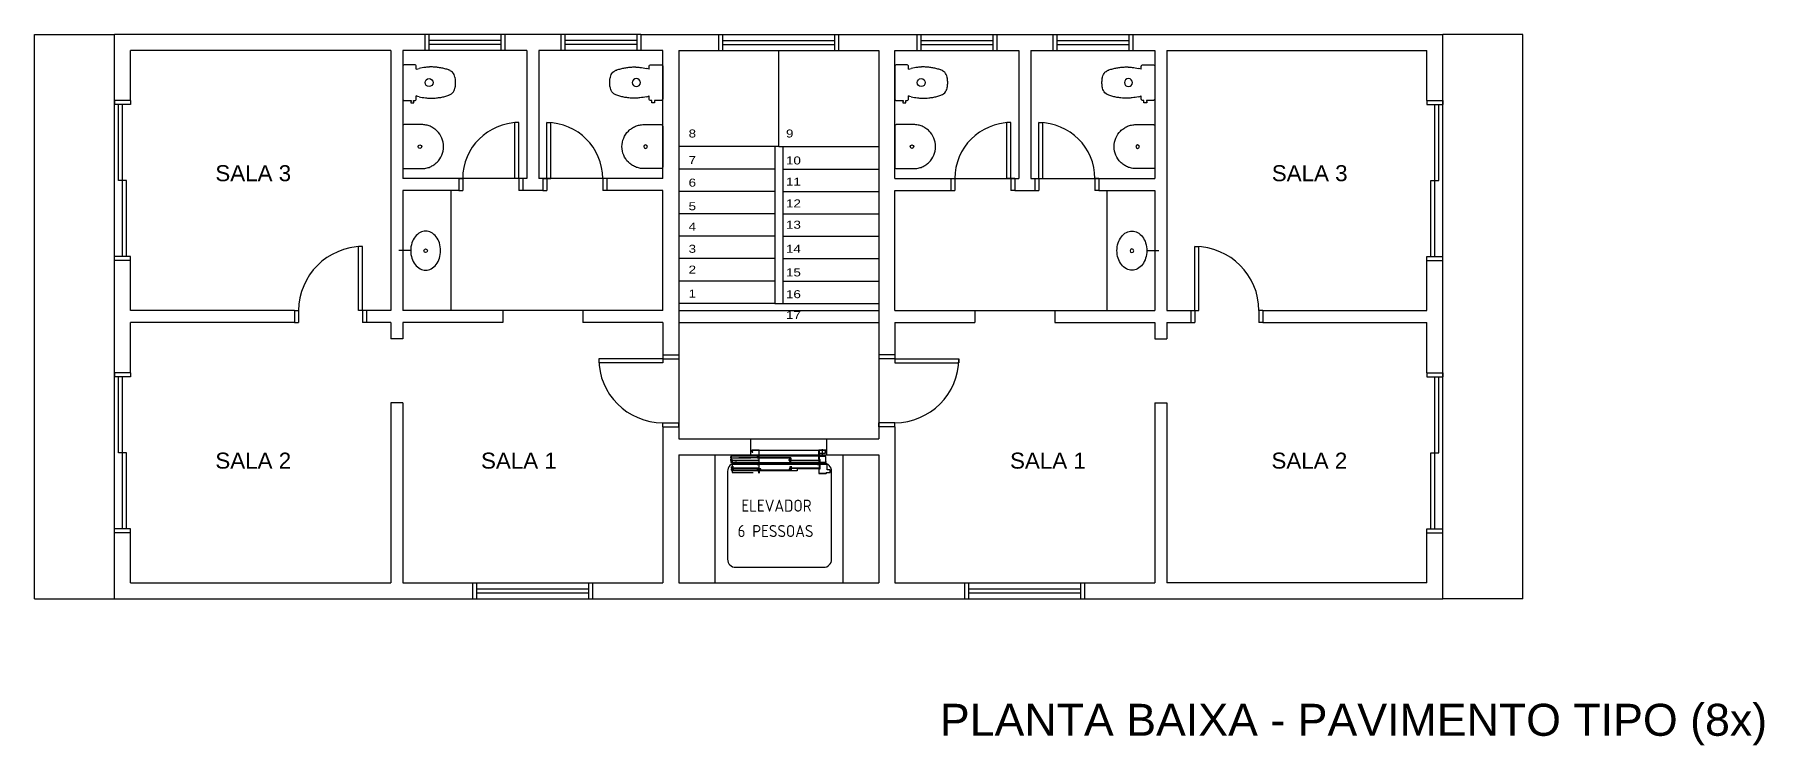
# Model space of a CAD drawing. Header units: millimetres. Extents: x 3225.9 to 3247.5, y 1466.4 to 1475.2.
import ezdxf

# ---------------------------------------------------------------- set-up
doc = ezdxf.new("R2010")
doc.units = ezdxf.units.MM
doc.linetypes.add('CENTER', pattern=[2, 1.25, -0.25, 0.25, -0.25])
doc.linetypes.add('HIDDEN', pattern=[0.375, 0.25, -0.125])
doc.styles.get("Standard").update_dxf_attribs({"font": 'arial.ttf'})
doc.styles.add('TCTABELA-TXT', font='isocp.shx')

# ---------------------------------------------------------------- blocks, each defined once
blk = doc.blocks.new('EP11')
for p, q in [((0, 0), (-0.204, 0)), ((0.204, 0), (0, 0)), ((-0.236, -0.102), (-0.252, -0.102)), ((-0.252, -0.102), (-0.252, -0.12)), ((-0.252, -0.12), (-0.252, -0.138)), ((-0.252, -0.138), (-0.236, -0.138)), ((-0.236, -0.105), (-0.236, -0.102)), ((-0.222, -0.105), (-0.236, -0.105)), ((-0.236, -0.138), (-0.236, -0.136)), ((-0.236, -0.136), (-0.222, -0.136)), ((-0.222, -0.017), (-0.222, -0.094)), ((-0.222, -0.094), (-0.222, -0.105)), ((-0.222, -0.136), (-0.222, -0.154)), ((-0.205, -0.17), (-0.167, -0.17)), ((0.167, -0.17), (0.205, -0.17)), ((0.222, -0.094), (0.222, -0.017)), ((0.222, -0.105), (0.222, -0.094)), ((0.222, -0.136), (0.222, -0.105)), ((0.222, -0.154), (0.222, -0.136))]:
    blk.add_line(p, q)
blk.add_circle((0, -0.33), 0.05)
for centre, radius, start, end in [((-0.205, -0.009), 0.00897, 85.423, 105.4568), ((0.205, -0.009), 0.00897, 74.5432, 94.577), ((-0.203, -0.019), 0.019, 101.6475, 174.2551), ((-0.206, -0.154), 0.0164, 181.2974, 255.0735), ((-0.205, -0.149), 0.0206, 256.828, 270.4193), ((0.64, -0.389), 0.837, 167.2945, 172.853), ((-2.426, 0.424), 2.336, 344.3693, 345.259), ((2.426, 0.424), 2.336, 194.741, 195.6307), ((-0.64, -0.389), 0.837, 7.147, 12.7055), ((0.205, -0.149), 0.0206, 269.5807, 283.172), ((0.203, -0.019), 0.019, 5.745, 78.3525), ((0.206, -0.154), 0.0164, 284.9265, 358.7026), ((0.18, -0.356), 0.376, 176.7557, 184.3902), ((0.31, -0.35), 0.505, 172.5779, 178.2742), ((0.21, -0.375), 0.404, 181.441, 187.1373), ((0.831, -0.307), 1.029, 186.5639, 189.3754), ((-0.831, -0.307), 1.029, 350.6246, 353.4361), ((-0.31, -0.35), 0.505, 1.7258, 7.4221), ((-0.21, -0.375), 0.404, 352.8627, 358.559), ((-0.18, -0.356), 0.376, 355.6098, 3.2443), ((0.612, -0.318), 0.812, 191.1417, 194.7638), ((0.303, -0.405), 0.491, 194.1647, 200.2822), ((0.075, -0.499), 0.244, 198.0447, 203.0674), ((-0.057, -0.551), 0.102, 205.7683, 245.401), ((-0.033, -0.484), 0.173, 247.2238, 257.6335), ((0.033, -0.484), 0.173, 282.3665, 292.7762), ((0.057, -0.551), 0.102, 294.599, 334.2317), ((-0.075, -0.499), 0.244, 336.9326, 341.9553), ((-0.303, -0.405), 0.491, 339.7178, 345.8353), ((-0.612, -0.318), 0.812, 345.2361, 348.8583), ((-0.029, -0.514), 0.145, 253.5808, 258.8181), ((-0.02, -0.497), 0.164, 256.744, 266.2014), ((-0.025, -0.624), 0.0366, 261.028, 272.9556), ((-0.009, -0.529), 0.132, 263.9528, 273.8771), ((0.009, -0.529), 0.132, 266.1229, 276.0472), ((0.025, -0.624), 0.0366, 267.0444, 278.972), ((0.02, -0.497), 0.164, 273.7986, 283.256), ((0.029, -0.514), 0.145, 281.1819, 286.4192)]:
    blk.add_arc(centre, radius, start, end)
blk = doc.blocks.new('EP09')
blk.add_lwpolyline([(-0.257, 0, 0.414214), (-0.275, -0.018), (-0.275, -0.25), (-0.274, -0.264), (-0.272, -0.277), (-0.269, -0.291), (-0.267, -0.304), (-0.263, -0.317), (-0.259, -0.33), (-0.254, -0.342), (-0.248, -0.354), (-0.242, -0.366), (-0.236, -0.377), (-0.228, -0.389), (-0.22, -0.4), (-0.212, -0.41), (-0.204, -0.42), (-0.195, -0.429), (-0.195, -0.429), (-0.176, -0.447), (-0.154, -0.463), (-0.131, -0.477), (-0.107, -0.488), (-0.082, -0.498), (-0.055, -0.504), (-0.028, -0.509), (0, -0.51), (0.028, -0.509), (0.055, -0.504), (0.082, -0.498), (0.107, -0.488), (0.131, -0.477), (0.154, -0.463), (0.176, -0.447), (0.195, -0.429), (0.195, -0.429), (0.204, -0.42), (0.212, -0.41), (0.22, -0.4), (0.228, -0.389), (0.236, -0.377), (0.242, -0.366), (0.248, -0.354), (0.254, -0.342), (0.259, -0.33), (0.263, -0.317), (0.267, -0.304), (0.269, -0.291), (0.272, -0.277), (0.274, -0.264), (0.275, -0.25), (0.275, -0.018, 0.414214), (0.257, 0)], format="xyb", close=True)
blk.add_circle((0, -0.215), 0.0225)
blk = doc.blocks.new('EP14')
blk.add_line((0, 0.1), (0, -0.05))
blk.add_lwpolyline([(-0.245, 0.287, 0.124977), (-0.228, 0.218, 0.105809), (-0.173, 0.155, 0.086634), (-0.096, 0.115, 0.076682), (0, 0.1, 0.076682), (0.096, 0.115, 0.086634), (0.173, 0.155, 0.105809), (0.228, 0.218, 0.124977), (0.245, 0.287, 0.124977), (0.228, 0.356, 0.105809), (0.173, 0.419, 0.086634), (0.096, 0.459, 0.076682), (0, 0.474, 0.076682), (-0.096, 0.459, 0.086634), (-0.173, 0.419, 0.105809), (-0.228, 0.356, 0.124977)], format="xyb", close=True)
blk.add_circle((0.001, 0.287), 0.0225)

msp = doc.modelspace()

# ---------------------------------------------------------------- hatches: boundary and pattern name
h = msp.add_hatch(color=256)
edge = h.paths.add_edge_path()
edge.add_line((3234.928, 1469.963), (3234.943, 1469.963))
edge.add_arc((3234.943, 1469.965), 0.00184, -90, 0)
edge.add_line((3234.944, 1469.965), (3234.944, 1470.049))
edge.add_arc((3234.943, 1470.049), 0.00184, 0, 90)
edge.add_line((3234.943, 1470.051), (3234.858, 1470.051))
edge.add_arc((3234.858, 1470.049), 0.00184, -270, -180)
edge.add_line((3234.857, 1470.049), (3234.857, 1470.029))
edge.add_arc((3234.858, 1470.029), 0.00184, -180, -90)
edge.add_line((3234.858, 1470.027), (3234.866, 1470.027))
edge.add_line((3234.866, 1470.027), (3234.866, 1470.029))
edge.add_line((3234.866, 1470.029), (3234.858, 1470.029))
edge.add_arc((3234.858, 1470.029), 0.000639, -180, -90, ccw=False)
edge.add_line((3234.858, 1470.029), (3234.858, 1470.049))
edge.add_arc((3234.858, 1470.049), 0.000639, -270, -180, ccw=False)
edge.add_line((3234.858, 1470.05), (3234.943, 1470.05))
edge.add_arc((3234.943, 1470.049), 0.000639, -360, -270, ccw=False)
edge.add_line((3234.943, 1470.049), (3234.943, 1469.965))
edge.add_arc((3234.943, 1469.965), 0.000639, -450, -360, ccw=False)
edge.add_line((3234.943, 1469.965), (3234.928, 1469.965))
edge.add_line((3234.928, 1469.965), (3234.928, 1469.963))
at = {"linetype": 'Continuous'}
h = msp.add_hatch(color=256, dxfattribs=at)
edge = h.paths.add_edge_path()
edge.add_arc((3234.955, 1469.967), 0.00239, -270, -180)
edge.add_line((3234.953, 1469.967), (3234.953, 1469.956))
edge.add_arc((3234.955, 1469.956), 0.00239, -180, -90)
edge.add_line((3234.955, 1469.954), (3235.339, 1469.954))
edge.add_arc((3235.339, 1469.953), 0.0012, -360, -270, ccw=False)
edge.add_line((3235.34, 1469.953), (3235.34, 1469.928))
edge.add_arc((3235.339, 1469.928), 0.0012, -90, 0, ccw=False)
edge.add_line((3235.339, 1469.927), (3235.325, 1469.927))
edge.add_line((3235.325, 1469.927), (3235.325, 1469.926))
edge.add_line((3235.325, 1469.926), (3235.339, 1469.926))
edge.add_arc((3235.339, 1469.928), 0.00239, -90, 0.0009)
edge.add_line((3235.341, 1469.928), (3235.341, 1469.953))
edge.add_arc((3235.339, 1469.953), 0.00239, -360, -270)
edge.add_line((3235.339, 1469.955), (3234.955, 1469.955))
edge.add_arc((3234.955, 1469.956), 0.0012, -180, -90, ccw=False)
edge.add_line((3234.954, 1469.956), (3234.954, 1469.967))
edge.add_arc((3234.955, 1469.967), 0.00116, -271.9125, -178.0875, ccw=False)
edge.add_line((3234.955, 1469.968), (3234.967, 1469.968))
edge.add_line((3234.967, 1469.968), (3234.967, 1469.969))
edge.add_line((3234.967, 1469.969), (3234.955, 1469.969))
h = msp.add_hatch(color=256)
edge = h.paths.add_edge_path()
edge.add_line((3235.771, 1470.029), (3235.779, 1470.029))
edge.add_arc((3235.779, 1470.029), 0.000639, -90, 0)
edge.add_line((3235.78, 1470.029), (3235.78, 1470.049))
edge.add_arc((3235.779, 1470.049), 0.000639, -360, -270)
edge.add_line((3235.779, 1470.05), (3235.695, 1470.05))
edge.add_arc((3235.695, 1470.049), 0.000639, -270, -180)
edge.add_line((3235.694, 1470.049), (3235.694, 1469.94))
edge.add_arc((3235.695, 1469.94), 0.000639, -180, -90)
edge.add_line((3235.695, 1469.939), (3235.703, 1469.939))
edge.add_arc((3235.703, 1469.936), 0.00303, -360, -270, ccw=False)
edge.add_line((3235.706, 1469.936), (3235.706, 1469.898))
edge.add_arc((3235.706, 1469.898), 0.000639, -180, -90)
edge.add_line((3235.706, 1469.898), (3235.779, 1469.898))
edge.add_arc((3235.779, 1469.898), 0.000639, -90, 0)
edge.add_line((3235.78, 1469.898), (3235.78, 1469.911))
edge.add_line((3235.78, 1469.911), (3235.781, 1469.911))
edge.add_line((3235.781, 1469.911), (3235.781, 1469.898))
edge.add_arc((3235.779, 1469.898), 0.00184, -90, 0, ccw=False)
edge.add_line((3235.779, 1469.896), (3235.706, 1469.896))
edge.add_arc((3235.706, 1469.898), 0.00184, -180, -90, ccw=False)
edge.add_line((3235.704, 1469.898), (3235.704, 1469.936))
edge.add_arc((3235.703, 1469.936), 0.00184, -360, -270)
edge.add_line((3235.703, 1469.938), (3235.695, 1469.938))
edge.add_arc((3235.695, 1469.94), 0.00184, -180, -90, ccw=False)
edge.add_line((3235.693, 1469.94), (3235.693, 1470.049))
edge.add_arc((3235.695, 1470.049), 0.00184, -270, -180, ccw=False)
edge.add_line((3235.695, 1470.051), (3235.779, 1470.051))
edge.add_arc((3235.779, 1470.049), 0.00184, -360, -270, ccw=False)
edge.add_line((3235.781, 1470.049), (3235.781, 1470.029))
edge.add_arc((3235.779, 1470.029), 0.00184, -90, 0, ccw=False)
edge.add_line((3235.779, 1470.027), (3235.771, 1470.027))
edge.add_line((3235.771, 1470.027), (3235.771, 1470.029))
h = msp.add_hatch(color=256)
edge = h.paths.add_edge_path()
edge.add_line((3234.942, 1469.76), (3234.854, 1469.76))
edge.add_arc((3234.854, 1469.762), 0.00239, -180.0023, -90.0023, ccw=False)
edge.add_line((3234.852, 1469.762), (3234.852, 1469.768))
edge.add_line((3234.852, 1469.768), (3234.853, 1469.768))
edge.add_line((3234.853, 1469.768), (3234.853, 1469.762))
edge.add_arc((3234.854, 1469.762), 0.0012, -180.0044, -91.5618)
edge.add_line((3234.854, 1469.761), (3234.942, 1469.761))
edge.add_arc((3234.942, 1469.762), 0.0012, -89.9939, -0.0012)
edge.add_line((3234.943, 1469.762), (3234.943, 1469.789))
edge.add_arc((3234.942, 1469.789), 0.0012, -359.9988, -270.0109)
edge.add_line((3234.942, 1469.79), (3234.928, 1469.79))
edge.add_line((3234.928, 1469.79), (3234.928, 1469.792))
edge.add_line((3234.928, 1469.792), (3234.942, 1469.792))
edge.add_arc((3234.942, 1469.789), 0.00231, -362.1651, -267.8349, ccw=False)
edge.add_line((3234.944, 1469.789), (3234.944, 1469.762))
edge.add_arc((3234.942, 1469.762), 0.0024, -449.8635, -359.9955, ccw=False)
h = msp.add_hatch(color=256)
edge = h.paths.add_edge_path()
edge.add_arc((3235.343, 1469.8), 0.00287, -89.9944, -0.0056)
edge.add_line((3235.346, 1469.8), (3235.346, 1469.814))
edge.add_arc((3235.343, 1469.814), 0.00287, -359.9978, -270.0022)
edge.add_line((3235.343, 1469.817), (3235.322, 1469.817))
edge.add_line((3235.322, 1469.817), (3235.322, 1469.815))
edge.add_line((3235.322, 1469.815), (3235.343, 1469.815))
edge.add_arc((3235.343, 1469.814), 0.000958, -359.988, -270.012, ccw=False)
edge.add_line((3235.344, 1469.814), (3235.344, 1469.8))
edge.add_arc((3235.343, 1469.8), 0.000958, -89.9777, -0.0223, ccw=False)
edge.add_line((3235.343, 1469.799), (3234.974, 1469.799))
edge.add_arc((3234.974, 1469.8), 0.000958, -179.9777, -90.0223, ccw=False)
edge.add_line((3234.973, 1469.8), (3234.973, 1469.814))
edge.add_arc((3234.974, 1469.814), 0.000958, -269.988, -180.012, ccw=False)
edge.add_line((3234.974, 1469.815), (3234.995, 1469.815))
edge.add_line((3234.995, 1469.815), (3234.995, 1469.817))
edge.add_line((3234.995, 1469.817), (3234.974, 1469.817))
edge.add_arc((3234.974, 1469.814), 0.00287, -269.9978, -180.0022)
edge.add_line((3234.971, 1469.814), (3234.971, 1469.8))
edge.add_arc((3234.974, 1469.8), 0.00287, -179.9944, -90.0056)
edge.add_line((3234.974, 1469.797), (3235.343, 1469.797))
h = msp.add_hatch(color=256, dxfattribs=at)
edge = h.paths.add_edge_path()
edge.add_line((3235.334, 1469.937), (3235.334, 1469.936))
edge.add_line((3235.334, 1469.936), (3235.321, 1469.936))
edge.add_arc((3235.321, 1469.935), 0.000639, -270, -180)
edge.add_line((3235.32, 1469.935), (3235.32, 1469.921))
edge.add_arc((3235.321, 1469.921), 0.000639, -180, -90)
edge.add_line((3235.321, 1469.92), (3235.329, 1469.92))
edge.add_arc((3235.329, 1469.919), 0.00176, -360, -270, ccw=False)
edge.add_line((3235.331, 1469.919), (3235.331, 1469.907))
edge.add_arc((3235.331, 1469.907), 0.000639, -180, -90)
edge.add_line((3235.331, 1469.906), (3235.346, 1469.906))
edge.add_line((3235.346, 1469.906), (3235.346, 1469.905))
edge.add_line((3235.346, 1469.905), (3235.331, 1469.905))
edge.add_arc((3235.331, 1469.907), 0.0016, -180, -90, ccw=False)
edge.add_line((3235.33, 1469.907), (3235.33, 1469.919))
edge.add_arc((3235.329, 1469.919), 0.000798, 0, 90)
edge.add_line((3235.329, 1469.919), (3235.321, 1469.919))
edge.add_arc((3235.321, 1469.921), 0.0016, -180, -90, ccw=False)
edge.add_line((3235.319, 1469.921), (3235.319, 1469.935))
edge.add_arc((3235.321, 1469.935), 0.0016, -270, -180, ccw=False)
edge.add_line((3235.321, 1469.937), (3235.334, 1469.937))
h = msp.add_hatch(color=256, dxfattribs=at)
edge = h.paths.add_edge_path()
edge.add_arc((3235.323, 1469.933), 0.00239, -270, -180)
edge.add_line((3235.32, 1469.933), (3235.32, 1469.923))
edge.add_arc((3235.323, 1469.923), 0.00239, -180, -90)
edge.add_line((3235.323, 1469.921), (3235.699, 1469.921))
edge.add_arc((3235.699, 1469.919), 0.0012, -360, -270, ccw=False)
edge.add_line((3235.701, 1469.919), (3235.701, 1469.895))
edge.add_arc((3235.699, 1469.895), 0.0012, -450, -360, ccw=False)
edge.add_line((3235.699, 1469.893), (3235.686, 1469.893))
edge.add_line((3235.686, 1469.893), (3235.686, 1469.892))
edge.add_line((3235.686, 1469.892), (3235.699, 1469.892))
edge.add_arc((3235.699, 1469.895), 0.00239, -90, 0.0009)
edge.add_line((3235.702, 1469.895), (3235.702, 1469.919))
edge.add_arc((3235.699, 1469.919), 0.00239, 0, 90)
edge.add_line((3235.699, 1469.922), (3235.323, 1469.922))
edge.add_arc((3235.323, 1469.923), 0.0012, -180, -90, ccw=False)
edge.add_line((3235.321, 1469.923), (3235.321, 1469.933))
edge.add_arc((3235.323, 1469.933), 0.00116, -271.9125, -178.0875, ccw=False)
edge.add_line((3235.323, 1469.934), (3235.334, 1469.934))
edge.add_line((3235.334, 1469.934), (3235.334, 1469.936))
edge.add_line((3235.334, 1469.936), (3235.323, 1469.936))
h = msp.add_hatch(color=256)
edge = h.paths.add_edge_path()
edge.add_arc((3235.698, 1469.869), 0.000958, -359.9923, -270.0016, ccw=False)
edge.add_line((3235.699, 1469.869), (3235.699, 1469.826))
edge.add_arc((3235.698, 1469.826), 0.000958, -89.988, -0.012, ccw=False)
edge.add_line((3235.698, 1469.825), (3235.333, 1469.825))
edge.add_arc((3235.333, 1469.826), 0.000958, -179.9984, -90.0077, ccw=False)
edge.add_line((3235.332, 1469.826), (3235.332, 1469.841))
edge.add_arc((3235.333, 1469.841), 0.000958, -269.9923, -180.0016, ccw=False)
edge.add_line((3235.333, 1469.842), (3235.354, 1469.842))
edge.add_line((3235.354, 1469.842), (3235.354, 1469.843))
edge.add_line((3235.354, 1469.843), (3235.333, 1469.843))
edge.add_arc((3235.333, 1469.841), 0.00287, -269.9958, -180.0002)
edge.add_line((3235.33, 1469.841), (3235.33, 1469.826))
edge.add_arc((3235.333, 1469.826), 0.00287, -180.0027, -89.9973)
edge.add_line((3235.333, 1469.824), (3235.699, 1469.824))
edge.add_arc((3235.699, 1469.825), 0.00192, -89.4879, 0.0032)
edge.add_line((3235.701, 1469.825), (3235.701, 1469.869))
edge.add_arc((3235.698, 1469.869), 0.00287, -359.9978, -270.0022)
edge.add_line((3235.698, 1469.871), (3235.677, 1469.871))
edge.add_line((3235.677, 1469.871), (3235.677, 1469.87))
edge.add_line((3235.677, 1469.87), (3235.698, 1469.87))
h = msp.add_hatch(color=256)
edge = h.paths.add_edge_path()
edge.add_arc((3235.707, 1469.869), 0.00255, -269.9981, -180.0046)
edge.add_line((3235.705, 1469.869), (3235.705, 1469.818))
edge.add_arc((3235.704, 1469.818), 0.00128, -88.348, -1.652, ccw=False)
edge.add_line((3235.704, 1469.817), (3235.695, 1469.817))
edge.add_arc((3235.695, 1469.815), 0.00256, -269.9935, -180.0065)
edge.add_line((3235.693, 1469.815), (3235.693, 1469.762))
edge.add_arc((3235.695, 1469.762), 0.00239, -180, -90)
edge.add_line((3235.695, 1469.76), (3235.783, 1469.76))
edge.add_arc((3235.783, 1469.762), 0.00239, -88.899, 0.0051)
edge.add_line((3235.786, 1469.762), (3235.786, 1469.768))
edge.add_line((3235.786, 1469.768), (3235.784, 1469.768))
edge.add_line((3235.784, 1469.768), (3235.784, 1469.762))
edge.add_arc((3235.783, 1469.762), 0.0012, -87.7204, -0.0264, ccw=False)
edge.add_line((3235.783, 1469.761), (3235.695, 1469.761))
edge.add_arc((3235.695, 1469.762), 0.0012, -180, -90.5171, ccw=False)
edge.add_line((3235.694, 1469.762), (3235.694, 1469.815))
edge.add_arc((3235.695, 1469.815), 0.00128, -269.9958, -180.0087, ccw=False)
edge.add_line((3235.695, 1469.816), (3235.704, 1469.816))
edge.add_arc((3235.704, 1469.818), 0.00255, -89.8291, -1.1685)
edge.add_line((3235.706, 1469.818), (3235.706, 1469.869))
edge.add_arc((3235.707, 1469.869), 0.00128, -269.9926, -180.0165, ccw=False)
edge.add_line((3235.707, 1469.87), (3235.711, 1469.87))
edge.add_line((3235.711, 1469.87), (3235.711, 1469.871))
edge.add_line((3235.711, 1469.871), (3235.707, 1469.871))

# ---------------------------------------------------------------- linework, layer by layer
for p, q in [((3225.891, 1468.254), (3225.891, 1475.184)), ((3233.466, 1475.244), (3234.441, 1475.244)), ((3234.441, 1475.044), (3234.441, 1475.244)), ((3234.441, 1475.244), (3235.941, 1475.244)), ((3234.491, 1475.044), (3234.491, 1475.244)), ((3234.491, 1475.169), (3235.891, 1475.169)), ((3235.891, 1475.044), (3235.891, 1475.244)), ((3235.941, 1475.244), (3236.916, 1475.244)), ((3235.941, 1475.044), (3235.941, 1475.244)), ((3244.491, 1468.254), (3244.491, 1475.184)), ((3230.341, 1475.044), (3227.091, 1475.044)), ((3230.341, 1475.044), (3230.341, 1471.794)), ((3230.491, 1475.044), (3230.491, 1473.444)), ((3232.041, 1475.044), (3232.041, 1473.444)), ((3232.191, 1475.044), (3232.191, 1473.444)), ((3233.741, 1473.444), (3233.741, 1475.044)), ((3233.941, 1475.044), (3234.441, 1475.044)), ((3234.441, 1475.044), (3235.941, 1475.044)), ((3234.491, 1475.119), (3235.891, 1475.119)), ((3235.941, 1475.044), (3236.441, 1475.044)), ((3236.641, 1473.444), (3236.641, 1475.044)), ((3238.191, 1475.044), (3238.191, 1473.444)), ((3238.341, 1475.044), (3238.341, 1473.444)), ((3239.891, 1475.044), (3239.891, 1473.444)), ((3240.041, 1475.044), (3243.291, 1475.044)), ((3240.041, 1475.044), (3240.041, 1471.794)), ((3235.191, 1473.844), (3233.941, 1473.844)), ((3235.141, 1473.844), (3235.141, 1471.884)), ((3235.191, 1473.844), (3236.441, 1473.844)), ((3235.241, 1473.844), (3235.241, 1471.884)), ((3235.141, 1473.564), (3233.941, 1473.564)), ((3235.241, 1473.564), (3236.441, 1473.564)), ((3230.491, 1473.294), (3230.491, 1471.794)), ((3231.091, 1473.294), (3231.091, 1471.794)), ((3233.741, 1471.794), (3233.741, 1473.294)), ((3235.141, 1473.284), (3233.941, 1473.284)), ((3235.241, 1473.284), (3236.441, 1473.284)), ((3236.641, 1471.794), (3236.641, 1473.294)), ((3239.291, 1473.294), (3239.291, 1471.794)), ((3239.891, 1473.294), (3239.891, 1471.794)), ((3235.141, 1473.004), (3233.941, 1473.004)), ((3235.241, 1473.004), (3236.441, 1473.004)), ((3235.141, 1472.724), (3233.941, 1472.724)), ((3235.241, 1472.724), (3236.441, 1472.724)), ((3235.141, 1472.444), (3233.941, 1472.444)), ((3235.241, 1472.444), (3236.441, 1472.444)), ((3235.141, 1472.164), (3233.941, 1472.164)), ((3235.241, 1472.164), (3236.441, 1472.164)), ((3235.141, 1471.884), (3233.941, 1471.884)), ((3233.941, 1471.794), (3236.441, 1471.794)), ((3235.141, 1471.884), (3236.441, 1471.884)), ((3230.341, 1471.644), (3230.341, 1471.444)), ((3230.491, 1471.644), (3230.491, 1471.444)), ((3233.941, 1471.644), (3236.441, 1471.644)), ((3239.891, 1471.644), (3239.891, 1471.444)), ((3240.041, 1471.644), (3240.041, 1471.444)), ((3230.491, 1471.444), (3230.341, 1471.444)), ((3239.891, 1471.444), (3240.041, 1471.444)), ((3230.341, 1470.644), (3230.341, 1468.394)), ((3230.491, 1470.644), (3230.341, 1470.644)), ((3230.491, 1470.644), (3230.491, 1468.394)), ((3239.891, 1470.644), (3239.891, 1468.394)), ((3239.891, 1470.644), (3240.041, 1470.644)), ((3240.041, 1470.644), (3240.041, 1468.394)), ((3233.941, 1470.194), (3234.841, 1470.194)), ((3234.841, 1469.994), (3234.841, 1470.194)), ((3234.841, 1470.194), (3235.791, 1470.194)), ((3235.791, 1470.194), (3236.441, 1470.194)), ((3235.791, 1469.994), (3235.791, 1470.194)), ((3233.941, 1469.994), (3234.841, 1469.994)), ((3234.391, 1469.994), (3234.391, 1468.394)), ((3234.943, 1469.976), (3234.591, 1469.976)), ((3234.591, 1469.976), (3234.591, 1469.896)), ((3234.841, 1469.994), (3235.791, 1469.994)), ((3234.857, 1470.049), (3234.857, 1470.029)), ((3234.857, 1469.979), (3235.781, 1469.979)), ((3234.943, 1470.051), (3234.858, 1470.051)), ((3234.858, 1470.05), (3234.943, 1470.05)), ((3234.858, 1470.029), (3234.858, 1470.049)), ((3234.866, 1470.029), (3234.858, 1470.029)), ((3234.858, 1470.027), (3234.866, 1470.027)), ((3234.866, 1470.027), (3234.866, 1470.029)), ((3234.923, 1469.967), (3234.923, 1469.956)), ((3234.924, 1469.956), (3234.924, 1469.967)), ((3234.937, 1469.969), (3234.925, 1469.969)), ((3234.925, 1469.968), (3234.937, 1469.968)), ((3234.943, 1469.965), (3234.928, 1469.965)), ((3234.928, 1469.965), (3234.928, 1469.963)), ((3234.928, 1469.963), (3234.943, 1469.963)), ((3234.937, 1469.968), (3234.937, 1469.969)), ((3234.943, 1470.049), (3234.943, 1469.965)), ((3234.944, 1469.965), (3234.944, 1470.049)), ((3234.944, 1469.958), (3234.944, 1470.049)), ((3234.944, 1470.049), (3235.693, 1470.049)), ((3234.944, 1469.893), (3234.944, 1469.979)), ((3235.693, 1469.94), (3235.693, 1470.049)), ((3235.693, 1470.049), (3235.693, 1469.922)), ((3235.694, 1470.049), (3235.694, 1469.94)), ((3235.781, 1469.971), (3235.694, 1469.971)), ((3235.695, 1470.051), (3235.779, 1470.051)), ((3235.779, 1470.05), (3235.695, 1470.05)), ((3235.771, 1470.029), (3235.779, 1470.029)), ((3235.771, 1470.027), (3235.771, 1470.029)), ((3235.779, 1470.027), (3235.771, 1470.027)), ((3235.78, 1470.029), (3235.78, 1470.049)), ((3235.781, 1470.049), (3235.781, 1470.029)), ((3235.781, 1469.892), (3235.781, 1469.971)), ((3235.791, 1469.994), (3236.441, 1469.994)), ((3235.991, 1469.994), (3235.991, 1468.394)), ((3234.591, 1469.92), (3234.599, 1469.92)), ((3234.599, 1469.919), (3234.591, 1469.919)), ((3234.591, 1469.896), (3234.669, 1469.896)), ((3234.942, 1469.922), (3234.592, 1469.922)), ((3234.592, 1469.921), (3234.942, 1469.921)), ((3234.6, 1469.907), (3234.6, 1469.919)), ((3234.6, 1469.841), (3234.6, 1469.826)), ((3234.6, 1469.814), (3234.6, 1469.8)), ((3234.601, 1469.919), (3234.601, 1469.907)), ((3234.602, 1469.906), (3234.616, 1469.906)), ((3234.616, 1469.905), (3234.602, 1469.905)), ((3234.602, 1469.826), (3234.602, 1469.841)), ((3234.602, 1469.8), (3234.602, 1469.814)), ((3234.624, 1469.843), (3234.603, 1469.843)), ((3234.603, 1469.842), (3234.624, 1469.842)), ((3234.942, 1469.825), (3234.603, 1469.825)), ((3234.603, 1469.824), (3234.943, 1469.824)), ((3234.624, 1469.817), (3234.603, 1469.817)), ((3234.603, 1469.815), (3234.624, 1469.815)), ((3234.942, 1469.799), (3234.603, 1469.799)), ((3234.603, 1469.797), (3234.942, 1469.797)), ((3235.797, 1469.871), (3234.607, 1469.871)), ((3234.607, 1469.871), (3234.607, 1469.772)), ((3234.607, 1469.772), (3234.87, 1469.772)), ((3234.616, 1469.906), (3234.616, 1469.905)), ((3234.624, 1469.842), (3234.624, 1469.843)), ((3234.624, 1469.815), (3234.624, 1469.817)), ((3234.669, 1469.896), (3234.641, 1469.898)), ((3234.642, 1469.898), (3234.643, 1469.896)), ((3234.643, 1469.896), (3234.943, 1469.896)), ((3234.942, 1469.871), (3234.92, 1469.871)), ((3234.92, 1469.871), (3234.92, 1469.87)), ((3234.92, 1469.87), (3234.942, 1469.87)), ((3234.942, 1469.817), (3234.92, 1469.817)), ((3234.92, 1469.817), (3234.92, 1469.815)), ((3234.92, 1469.815), (3234.942, 1469.815)), ((3235.339, 1469.955), (3234.925, 1469.955)), ((3234.925, 1469.954), (3235.339, 1469.954)), ((3234.928, 1469.79), (3234.928, 1469.792)), ((3234.928, 1469.792), (3234.942, 1469.792)), ((3235.421, 1469.792), (3234.928, 1469.792)), ((3234.942, 1469.79), (3234.928, 1469.79)), ((3234.942, 1469.927), (3234.929, 1469.927)), ((3234.929, 1469.927), (3234.929, 1469.926)), ((3234.929, 1469.926), (3234.942, 1469.926)), ((3234.942, 1469.893), (3234.929, 1469.893)), ((3234.929, 1469.893), (3234.929, 1469.892)), ((3234.929, 1469.892), (3234.942, 1469.892)), ((3234.941, 1469.814), (3234.941, 1469.8)), ((3234.942, 1469.869), (3234.942, 1469.826)), ((3234.942, 1469.814), (3234.942, 1469.8)), ((3234.943, 1469.919), (3234.943, 1469.895)), ((3234.943, 1469.8), (3234.943, 1469.814)), ((3234.943, 1469.762), (3234.943, 1469.789)), ((3234.943, 1469.762), (3234.943, 1469.789)), ((3234.944, 1469.895), (3234.944, 1469.919)), ((3234.944, 1469.892), (3234.944, 1469.893)), ((3234.944, 1469.893), (3235.693, 1469.893)), ((3235.686, 1469.893), (3234.944, 1469.893)), ((3235.693, 1469.892), (3234.944, 1469.892)), ((3234.944, 1469.825), (3234.944, 1469.869)), ((3234.965, 1469.817), (3234.944, 1469.817)), ((3234.944, 1469.815), (3234.965, 1469.815)), ((3234.944, 1469.8), (3234.944, 1469.814)), ((3235.343, 1469.799), (3234.944, 1469.799)), ((3234.944, 1469.797), (3235.343, 1469.797)), ((3234.944, 1469.789), (3234.944, 1469.762)), ((3234.965, 1469.815), (3234.965, 1469.817)), ((3235.319, 1469.921), (3235.319, 1469.935)), ((3235.32, 1469.935), (3235.32, 1469.921)), ((3235.32, 1469.933), (3235.32, 1469.923)), ((3235.321, 1469.937), (3235.334, 1469.937)), ((3235.334, 1469.936), (3235.321, 1469.936)), ((3235.321, 1469.923), (3235.321, 1469.933)), ((3235.321, 1469.92), (3235.329, 1469.92)), ((3235.329, 1469.919), (3235.321, 1469.919)), ((3235.343, 1469.817), (3235.322, 1469.817)), ((3235.322, 1469.817), (3235.322, 1469.815)), ((3235.322, 1469.815), (3235.343, 1469.815)), ((3235.334, 1469.936), (3235.323, 1469.936)), ((3235.323, 1469.934), (3235.334, 1469.934)), ((3235.699, 1469.922), (3235.323, 1469.922)), ((3235.323, 1469.921), (3235.699, 1469.921)), ((3235.339, 1469.927), (3235.325, 1469.927)), ((3235.325, 1469.927), (3235.325, 1469.926)), ((3235.325, 1469.926), (3235.339, 1469.926)), ((3235.33, 1469.907), (3235.33, 1469.919)), ((3235.33, 1469.841), (3235.33, 1469.826)), ((3235.331, 1469.919), (3235.331, 1469.907)), ((3235.331, 1469.906), (3235.346, 1469.906)), ((3235.346, 1469.905), (3235.331, 1469.905)), ((3235.332, 1469.826), (3235.332, 1469.841)), ((3235.354, 1469.843), (3235.333, 1469.843)), ((3235.333, 1469.842), (3235.354, 1469.842)), ((3235.698, 1469.825), (3235.333, 1469.825)), ((3235.333, 1469.824), (3235.699, 1469.824)), ((3235.334, 1469.937), (3235.334, 1469.936)), ((3235.334, 1469.934), (3235.334, 1469.936)), ((3235.34, 1469.953), (3235.34, 1469.928)), ((3235.341, 1469.928), (3235.341, 1469.953)), ((3235.344, 1469.814), (3235.344, 1469.8)), ((3235.346, 1469.906), (3235.346, 1469.905)), ((3235.346, 1469.8), (3235.346, 1469.814)), ((3235.346, 1469.807), (3235.346, 1469.814)), ((3235.354, 1469.842), (3235.354, 1469.843)), ((3235.695, 1469.817), (3235.421, 1469.817)), ((3235.421, 1469.817), (3235.421, 1469.792)), ((3235.698, 1469.871), (3235.677, 1469.871)), ((3235.677, 1469.871), (3235.677, 1469.87)), ((3235.677, 1469.87), (3235.698, 1469.87)), ((3235.699, 1469.893), (3235.686, 1469.893)), ((3235.686, 1469.893), (3235.686, 1469.892)), ((3235.686, 1469.892), (3235.699, 1469.892)), ((3235.693, 1469.921), (3235.693, 1469.893)), ((3235.693, 1469.893), (3235.693, 1469.892)), ((3235.693, 1469.892), (3235.781, 1469.892)), ((3235.693, 1469.815), (3235.693, 1469.762)), ((3235.694, 1469.762), (3235.694, 1469.815)), ((3235.695, 1469.939), (3235.703, 1469.939)), ((3235.703, 1469.938), (3235.695, 1469.938)), ((3235.704, 1469.817), (3235.695, 1469.817)), ((3235.695, 1469.816), (3235.704, 1469.816)), ((3235.783, 1469.761), (3235.695, 1469.761)), ((3235.695, 1469.76), (3235.783, 1469.76)), ((3235.699, 1469.869), (3235.699, 1469.826)), ((3235.701, 1469.919), (3235.701, 1469.895)), ((3235.701, 1469.825), (3235.701, 1469.869)), ((3235.702, 1469.895), (3235.702, 1469.919)), ((3235.704, 1469.898), (3235.704, 1469.936)), ((3235.705, 1469.869), (3235.705, 1469.818)), ((3235.706, 1469.936), (3235.706, 1469.898)), ((3235.706, 1469.898), (3235.779, 1469.898)), ((3235.779, 1469.896), (3235.706, 1469.896)), ((3235.706, 1469.818), (3235.706, 1469.869)), ((3235.711, 1469.871), (3235.707, 1469.871)), ((3235.707, 1469.87), (3235.711, 1469.87)), ((3235.711, 1469.87), (3235.711, 1469.871)), ((3235.78, 1469.898), (3235.78, 1469.911)), ((3235.78, 1469.911), (3235.781, 1469.911)), ((3235.781, 1469.911), (3235.781, 1469.898)), ((3235.786, 1469.768), (3235.784, 1469.768)), ((3235.784, 1469.768), (3235.784, 1469.762)), ((3235.786, 1469.762), (3235.786, 1469.768)), ((3235.787, 1469.76), (3235.787, 1469.772)), ((3235.787, 1469.772), (3235.833, 1469.772)), ((3235.797, 1469.805), (3235.797, 1469.871)), ((3235.833, 1469.805), (3235.797, 1469.805)), ((3235.833, 1469.772), (3235.833, 1469.805)), ((3227.091, 1468.394), (3230.341, 1468.394)), ((3230.491, 1468.394), (3231.366, 1468.394)), ((3231.366, 1468.194), (3231.366, 1468.394)), ((3231.366, 1468.394), (3232.866, 1468.394)), ((3231.416, 1468.194), (3231.416, 1468.394)), ((3231.416, 1468.319), (3232.816, 1468.319)), ((3231.416, 1468.269), (3232.816, 1468.269)), ((3232.816, 1468.194), (3232.816, 1468.394)), ((3232.866, 1468.394), (3233.741, 1468.394)), ((3232.866, 1468.194), (3232.866, 1468.394)), ((3233.941, 1468.394), (3236.441, 1468.394)), ((3236.641, 1468.394), (3237.516, 1468.394)), ((3237.516, 1468.194), (3237.516, 1468.394)), ((3237.516, 1468.394), (3239.016, 1468.394)), ((3237.566, 1468.194), (3237.566, 1468.394)), ((3237.566, 1468.319), (3238.966, 1468.319)), ((3237.566, 1468.269), (3238.966, 1468.269)), ((3238.966, 1468.194), (3238.966, 1468.394)), ((3239.016, 1468.394), (3239.891, 1468.394)), ((3239.016, 1468.194), (3239.016, 1468.394)), ((3243.291, 1468.394), (3240.041, 1468.394)), ((3226.891, 1468.194), (3231.366, 1468.194)), ((3231.366, 1468.194), (3232.866, 1468.194)), ((3232.866, 1468.194), (3237.516, 1468.194)), ((3237.516, 1468.194), (3239.016, 1468.194)), ((3239.016, 1468.194), (3243.491, 1468.194))]:
    msp.add_line(p, q)
for p, q in [((3226.891, 1474.419), (3226.891, 1475.244)), ((3230.766, 1475.244), (3226.891, 1475.244)), ((3230.766, 1475.244), (3230.766, 1475.044)), ((3231.766, 1475.244), (3230.766, 1475.244)), ((3230.816, 1475.244), (3230.816, 1475.044)), ((3231.716, 1475.169), (3230.816, 1475.169)), ((3231.716, 1475.244), (3231.716, 1475.044)), ((3231.766, 1475.244), (3231.766, 1475.044)), ((3232.466, 1475.244), (3231.766, 1475.244)), ((3232.466, 1475.244), (3232.466, 1475.044)), ((3233.466, 1475.244), (3232.466, 1475.244)), ((3232.516, 1475.244), (3232.516, 1475.044)), ((3233.416, 1475.169), (3232.516, 1475.169)), ((3233.416, 1475.244), (3233.416, 1475.044)), ((3233.466, 1475.244), (3233.466, 1475.044)), ((3236.916, 1475.244), (3236.916, 1475.044)), ((3236.916, 1475.244), (3237.916, 1475.244)), ((3236.966, 1475.244), (3236.966, 1475.044)), ((3236.966, 1475.169), (3237.866, 1475.169)), ((3237.866, 1475.244), (3237.866, 1475.044)), ((3237.916, 1475.244), (3238.616, 1475.244)), ((3237.916, 1475.244), (3237.916, 1475.044)), ((3238.616, 1475.244), (3238.616, 1475.044)), ((3238.616, 1475.244), (3239.616, 1475.244)), ((3238.666, 1475.244), (3238.666, 1475.044)), ((3238.666, 1475.169), (3239.566, 1475.169)), ((3239.566, 1475.244), (3239.566, 1475.044)), ((3239.616, 1475.244), (3243.491, 1475.244)), ((3239.616, 1475.244), (3239.616, 1475.044)), ((3243.491, 1474.419), (3243.491, 1475.244)), ((3227.091, 1474.419), (3227.091, 1475.044)), ((3230.766, 1475.044), (3230.491, 1475.044)), ((3231.766, 1475.044), (3230.766, 1475.044)), ((3231.716, 1475.119), (3230.816, 1475.119)), ((3232.041, 1475.044), (3231.766, 1475.044)), ((3232.466, 1475.044), (3232.191, 1475.044)), ((3233.466, 1475.044), (3232.466, 1475.044)), ((3233.416, 1475.119), (3232.516, 1475.119)), ((3233.741, 1475.044), (3233.466, 1475.044)), ((3233.941, 1475.044), (3233.941, 1471.244)), ((3235.191, 1473.844), (3235.191, 1475.044)), ((3236.441, 1475.044), (3236.441, 1471.244)), ((3236.641, 1475.044), (3236.916, 1475.044)), ((3236.916, 1475.044), (3237.916, 1475.044)), ((3236.966, 1475.119), (3237.866, 1475.119)), ((3237.916, 1475.044), (3238.191, 1475.044)), ((3238.341, 1475.044), (3238.616, 1475.044)), ((3238.616, 1475.044), (3239.616, 1475.044)), ((3238.666, 1475.119), (3239.566, 1475.119)), ((3239.616, 1475.044), (3239.891, 1475.044)), ((3243.291, 1474.419), (3243.291, 1475.044)), ((3227.091, 1474.419), (3226.891, 1474.419)), ((3226.891, 1474.419), (3226.891, 1474.369)), ((3226.891, 1472.419), (3226.891, 1474.419)), ((3227.091, 1474.369), (3226.891, 1474.369)), ((3226.941, 1473.419), (3226.941, 1474.369)), ((3226.991, 1472.469), (3226.991, 1474.369)), ((3227.091, 1474.419), (3227.091, 1474.369)), ((3243.291, 1474.419), (3243.491, 1474.419)), ((3243.291, 1474.419), (3243.291, 1474.369)), ((3243.291, 1474.369), (3243.491, 1474.369)), ((3243.391, 1472.469), (3243.391, 1474.369)), ((3243.441, 1473.419), (3243.441, 1474.369)), ((3243.491, 1474.419), (3243.491, 1474.369)), ((3243.491, 1472.419), (3243.491, 1474.419)), ((3231.941, 1474.144), (3231.891, 1474.144)), ((3231.891, 1473.444), (3231.891, 1474.144)), ((3231.941, 1473.444), (3231.941, 1474.144)), ((3232.291, 1473.444), (3232.291, 1474.144)), ((3232.291, 1474.144), (3232.341, 1474.144)), ((3232.341, 1473.444), (3232.341, 1474.144)), ((3238.091, 1474.144), (3238.041, 1474.144)), ((3238.041, 1473.444), (3238.041, 1474.144)), ((3238.091, 1473.444), (3238.091, 1474.144)), ((3238.441, 1473.444), (3238.441, 1474.144)), ((3238.441, 1474.144), (3238.491, 1474.144)), ((3238.491, 1473.444), (3238.491, 1474.144)), ((3227.041, 1473.419), (3226.941, 1473.419)), ((3227.041, 1472.469), (3227.041, 1473.419)), ((3231.191, 1473.444), (3230.491, 1473.444)), ((3231.191, 1473.444), (3231.191, 1473.294)), ((3231.191, 1473.444), (3231.241, 1473.444)), ((3231.991, 1473.444), (3231.191, 1473.444)), ((3231.241, 1473.444), (3231.241, 1473.294)), ((3231.941, 1473.444), (3231.891, 1473.444)), ((3231.991, 1473.444), (3231.941, 1473.444)), ((3231.941, 1473.444), (3231.941, 1473.294)), ((3232.041, 1473.444), (3231.991, 1473.444)), ((3231.991, 1473.444), (3231.991, 1473.294)), ((3232.241, 1473.444), (3232.191, 1473.444)), ((3232.241, 1473.444), (3232.241, 1473.294)), ((3232.241, 1473.444), (3232.291, 1473.444)), ((3233.041, 1473.444), (3232.241, 1473.444)), ((3232.291, 1473.444), (3232.291, 1473.294)), ((3232.291, 1473.444), (3232.341, 1473.444)), ((3233.041, 1473.444), (3232.991, 1473.444)), ((3232.991, 1473.444), (3232.991, 1473.294)), ((3233.741, 1473.444), (3233.041, 1473.444)), ((3233.041, 1473.444), (3233.041, 1473.294)), ((3236.641, 1473.444), (3237.341, 1473.444)), ((3237.341, 1473.444), (3237.341, 1473.294)), ((3237.341, 1473.444), (3237.391, 1473.444)), ((3237.341, 1473.444), (3238.141, 1473.444)), ((3237.391, 1473.444), (3237.391, 1473.294)), ((3238.091, 1473.444), (3238.041, 1473.444)), ((3238.141, 1473.444), (3238.091, 1473.444)), ((3238.091, 1473.444), (3238.091, 1473.294)), ((3238.141, 1473.444), (3238.191, 1473.444)), ((3238.141, 1473.444), (3238.141, 1473.294)), ((3238.341, 1473.444), (3238.391, 1473.444)), ((3238.391, 1473.444), (3238.391, 1473.294)), ((3238.391, 1473.444), (3238.441, 1473.444)), ((3238.391, 1473.444), (3239.191, 1473.444)), ((3238.441, 1473.444), (3238.441, 1473.294)), ((3238.441, 1473.444), (3238.491, 1473.444)), ((3239.191, 1473.444), (3239.141, 1473.444)), ((3239.141, 1473.444), (3239.141, 1473.294)), ((3239.191, 1473.444), (3239.891, 1473.444)), ((3239.191, 1473.444), (3239.191, 1473.294)), ((3243.341, 1472.469), (3243.341, 1473.419)), ((3243.341, 1473.419), (3243.441, 1473.419)), ((3231.191, 1473.294), (3230.491, 1473.294)), ((3231.191, 1473.294), (3231.241, 1473.294)), ((3231.991, 1473.294), (3231.941, 1473.294)), ((3232.241, 1473.294), (3231.991, 1473.294)), ((3232.241, 1473.294), (3232.291, 1473.294)), ((3233.041, 1473.294), (3232.991, 1473.294)), ((3233.741, 1473.294), (3233.041, 1473.294)), ((3236.641, 1473.294), (3237.341, 1473.294)), ((3237.341, 1473.294), (3237.391, 1473.294)), ((3238.141, 1473.294), (3238.091, 1473.294)), ((3238.141, 1473.294), (3238.391, 1473.294)), ((3238.391, 1473.294), (3238.441, 1473.294)), ((3239.191, 1473.294), (3239.141, 1473.294)), ((3239.191, 1473.294), (3239.891, 1473.294)), ((3229.991, 1472.594), (3229.941, 1472.594)), ((3229.941, 1471.794), (3229.941, 1472.594)), ((3229.991, 1471.794), (3229.991, 1472.594)), ((3240.391, 1471.794), (3240.391, 1472.594)), ((3240.391, 1472.594), (3240.441, 1472.594)), ((3240.441, 1471.794), (3240.441, 1472.594)), ((3226.891, 1472.419), (3226.891, 1472.469)), ((3227.091, 1472.469), (3226.891, 1472.469)), ((3227.091, 1472.419), (3226.891, 1472.419)), ((3226.891, 1471.019), (3226.891, 1472.419)), ((3227.091, 1472.419), (3227.091, 1472.469)), ((3227.091, 1471.794), (3227.091, 1472.419)), ((3243.291, 1472.419), (3243.291, 1472.469)), ((3243.291, 1472.469), (3243.491, 1472.469)), ((3243.291, 1471.794), (3243.291, 1472.419)), ((3243.291, 1472.419), (3243.491, 1472.419)), ((3243.491, 1472.419), (3243.491, 1472.469)), ((3243.491, 1471.019), (3243.491, 1472.419)), ((3229.141, 1471.794), (3227.091, 1471.794)), ((3229.141, 1471.794), (3229.141, 1471.644)), ((3229.141, 1471.794), (3229.191, 1471.794)), ((3229.191, 1471.794), (3229.191, 1471.644)), ((3229.991, 1471.794), (3229.941, 1471.794)), ((3230.041, 1471.794), (3229.991, 1471.794)), ((3229.991, 1471.794), (3229.991, 1471.644)), ((3230.341, 1471.794), (3230.041, 1471.794)), ((3230.041, 1471.794), (3230.041, 1471.644)), ((3231.741, 1471.794), (3230.491, 1471.794)), ((3231.741, 1471.794), (3231.741, 1471.644)), ((3232.741, 1471.794), (3231.741, 1471.794)), ((3233.741, 1471.794), (3232.741, 1471.794)), ((3232.741, 1471.794), (3232.741, 1471.644)), ((3236.641, 1471.794), (3237.641, 1471.794)), ((3237.641, 1471.794), (3237.641, 1471.644)), ((3237.641, 1471.794), (3238.641, 1471.794)), ((3238.641, 1471.794), (3239.891, 1471.794)), ((3238.641, 1471.794), (3238.641, 1471.644)), ((3240.041, 1471.794), (3240.341, 1471.794)), ((3240.341, 1471.794), (3240.341, 1471.644)), ((3240.341, 1471.794), (3240.391, 1471.794)), ((3240.391, 1471.794), (3240.391, 1471.644)), ((3240.391, 1471.794), (3240.441, 1471.794)), ((3241.241, 1471.794), (3241.191, 1471.794)), ((3241.191, 1471.794), (3241.191, 1471.644)), ((3241.241, 1471.794), (3243.291, 1471.794)), ((3241.241, 1471.794), (3241.241, 1471.644)), ((3229.141, 1471.644), (3227.091, 1471.644)), ((3227.091, 1471.019), (3227.091, 1471.644)), ((3229.141, 1471.644), (3229.191, 1471.644)), ((3230.041, 1471.644), (3229.991, 1471.644)), ((3230.341, 1471.644), (3230.041, 1471.644)), ((3231.741, 1471.644), (3230.491, 1471.644)), ((3233.741, 1471.644), (3232.741, 1471.644)), ((3233.741, 1471.644), (3233.741, 1471.244)), ((3236.641, 1471.644), (3237.641, 1471.644)), ((3236.641, 1471.644), (3236.641, 1471.244)), ((3238.641, 1471.644), (3239.891, 1471.644)), ((3240.041, 1471.644), (3240.341, 1471.644)), ((3240.341, 1471.644), (3240.391, 1471.644)), ((3241.241, 1471.644), (3241.191, 1471.644)), ((3241.241, 1471.644), (3243.291, 1471.644)), ((3243.291, 1471.019), (3243.291, 1471.644)), ((3233.741, 1471.194), (3232.941, 1471.194)), ((3232.941, 1471.194), (3232.941, 1471.144)), ((3233.741, 1471.144), (3232.941, 1471.144)), ((3233.741, 1471.244), (3233.941, 1471.244)), ((3233.741, 1471.244), (3233.741, 1471.194)), ((3233.741, 1471.194), (3233.941, 1471.194)), ((3233.741, 1471.194), (3233.741, 1471.144)), ((3233.941, 1471.244), (3233.941, 1471.194)), ((3233.941, 1471.244), (3233.941, 1470.344)), ((3236.641, 1471.244), (3236.441, 1471.244)), ((3236.441, 1471.244), (3236.441, 1471.194)), ((3236.441, 1471.244), (3236.441, 1470.344)), ((3236.641, 1471.194), (3236.441, 1471.194)), ((3236.641, 1471.244), (3236.641, 1471.194)), ((3236.641, 1471.194), (3236.641, 1471.144)), ((3236.641, 1471.194), (3237.441, 1471.194)), ((3236.641, 1471.144), (3237.441, 1471.144)), ((3237.441, 1471.194), (3237.441, 1471.144)), ((3227.091, 1471.019), (3226.891, 1471.019)), ((3226.891, 1471.019), (3226.891, 1470.969)), ((3226.891, 1469.019), (3226.891, 1471.019)), ((3227.091, 1470.969), (3226.891, 1470.969)), ((3226.941, 1470.019), (3226.941, 1470.969)), ((3226.991, 1469.069), (3226.991, 1470.969)), ((3227.091, 1471.019), (3227.091, 1470.969)), ((3243.291, 1471.019), (3243.491, 1471.019)), ((3243.291, 1471.019), (3243.291, 1470.969)), ((3243.291, 1470.969), (3243.491, 1470.969)), ((3243.391, 1469.069), (3243.391, 1470.969)), ((3243.441, 1470.019), (3243.441, 1470.969)), ((3243.491, 1471.019), (3243.491, 1470.969)), ((3243.491, 1469.019), (3243.491, 1471.019)), ((3233.741, 1470.344), (3233.741, 1470.394)), ((3233.741, 1470.394), (3233.941, 1470.394)), ((3233.941, 1470.344), (3233.941, 1470.394)), ((3236.441, 1470.344), (3236.441, 1470.394)), ((3236.641, 1470.394), (3236.441, 1470.394)), ((3236.641, 1470.344), (3236.641, 1470.394)), ((3233.741, 1470.344), (3233.741, 1468.394)), ((3233.741, 1470.344), (3233.941, 1470.344)), ((3233.941, 1470.344), (3233.941, 1470.194)), ((3236.441, 1470.344), (3236.441, 1470.194)), ((3236.641, 1470.344), (3236.441, 1470.344)), ((3236.641, 1470.344), (3236.641, 1468.394)), ((3227.041, 1470.019), (3226.941, 1470.019)), ((3227.041, 1469.069), (3227.041, 1470.019)), ((3233.941, 1469.994), (3233.941, 1468.394)), ((3235.696, 1470.052), (3235.774, 1470.052)), ((3235.696, 1470.05), (3235.696, 1470.052)), ((3235.774, 1470.05), (3235.696, 1470.05)), ((3235.7, 1470.05), (3235.77, 1470.05)), ((3235.7, 1470.01), (3235.7, 1470.05)), ((3235.77, 1470.01), (3235.7, 1470.01)), ((3235.77, 1470.05), (3235.77, 1470.01)), ((3235.774, 1470.052), (3235.774, 1470.05)), ((3236.441, 1469.994), (3236.441, 1468.394)), ((3243.341, 1469.069), (3243.341, 1470.019)), ((3243.341, 1470.019), (3243.441, 1470.019)), ((3226.891, 1469.019), (3226.891, 1469.069)), ((3227.091, 1469.069), (3226.891, 1469.069)), ((3226.891, 1468.194), (3226.891, 1469.019)), ((3227.091, 1469.019), (3226.891, 1469.019)), ((3227.091, 1469.019), (3227.091, 1469.069)), ((3227.091, 1468.394), (3227.091, 1469.019)), ((3243.291, 1469.019), (3243.291, 1469.069)), ((3243.291, 1469.069), (3243.491, 1469.069)), ((3243.291, 1468.394), (3243.291, 1469.019)), ((3243.291, 1469.019), (3243.491, 1469.019)), ((3243.491, 1469.019), (3243.491, 1469.069)), ((3243.491, 1468.194), (3243.491, 1469.019))]:
    msp.add_line(p, q, dxfattribs=at)
at = {"linetype": 'HIDDEN'}
for p, q in [((3234.59, 1469.967), (3234.59, 1469.956)), ((3234.591, 1469.956), (3234.591, 1469.967)), ((3234.603, 1469.969), (3234.592, 1469.969)), ((3234.592, 1469.968), (3234.603, 1469.968)), ((3234.603, 1469.968), (3234.603, 1469.969)), ((3234.59, 1469.921), (3234.59, 1469.935)), ((3234.59, 1469.933), (3234.59, 1469.923)), ((3234.591, 1469.937), (3234.605, 1469.937)), ((3234.605, 1469.936), (3234.591, 1469.936)), ((3234.591, 1469.935), (3234.591, 1469.921)), ((3234.591, 1469.923), (3234.591, 1469.933)), ((3234.942, 1469.955), (3234.592, 1469.955)), ((3234.592, 1469.954), (3234.942, 1469.954)), ((3234.603, 1469.936), (3234.592, 1469.936)), ((3234.592, 1469.934), (3234.603, 1469.934)), ((3234.603, 1469.934), (3234.603, 1469.936)), ((3234.605, 1469.937), (3234.605, 1469.936)), ((3234.943, 1469.953), (3234.943, 1469.928)), ((3234.944, 1469.928), (3234.944, 1469.953))]:
    msp.add_line(p, q, dxfattribs=at)
at = {"linetype": 'CENTER'}
msp.add_line((3235.735, 1470.064), (3235.735, 1470.001), dxfattribs=at)
for points in [[(3225.891, 1475.244), (3226.891, 1475.244)], [(3225.891, 1475.124), (3225.891, 1475.244)], [(3244.491, 1475.244), (3243.491, 1475.244)], [(3244.491, 1475.124), (3244.491, 1475.244)], [(3225.891, 1471.834), (3225.891, 1471.954)], [(3244.491, 1471.834), (3244.491, 1471.954)], [(3225.891, 1468.194), (3225.891, 1468.314)], [(3244.491, 1468.194), (3244.491, 1468.314)], [(3225.891, 1468.194), (3226.891, 1468.194)], [(3244.491, 1468.194), (3243.491, 1468.194)]]:
    msp.add_lwpolyline(points)
msp.add_lwpolyline([(3234.552, 1469.787), (3234.552, 1468.687, 0.414214), (3234.652, 1468.587), (3235.752, 1468.587, 0.414214), (3235.852, 1468.687), (3235.852, 1469.787, 0.414214), (3235.752, 1469.887), (3234.652, 1469.887, 0.414214)], format="xyb", close=True)
at = {"linetype": 'Continuous'}
for centre, radius, start, end in [((3231.941, 1473.444), 0.7, 90, 180), ((3232.291, 1473.444), 0.7, 0, 90), ((3238.091, 1473.444), 0.7, 90, 180), ((3238.441, 1473.444), 0.7, 0, 90), ((3229.991, 1471.794), 0.8, 90, 180), ((3240.391, 1471.794), 0.8, 0, 90), ((3233.741, 1471.194), 0.8, 180, 270), ((3236.641, 1471.194), 0.8, 270, 0)]:
    msp.add_arc(centre, radius, start, end, dxfattribs=at)
at = {"linetype": 'HIDDEN'}
for centre, radius, start, end in [((3234.592, 1469.967), 0.00239, 90, 180), ((3234.592, 1469.967), 0.00116, 88.0875, 181.9125), ((3234.592, 1469.956), 0.00239, 180, 270), ((3234.591, 1469.935), 0.0016, 90, 180), ((3234.592, 1469.933), 0.00239, 90, 180), ((3234.592, 1469.956), 0.0012, 180, 270), ((3234.591, 1469.935), 0.000639, 90, 180), ((3234.592, 1469.933), 0.00116, 88.0875, 181.9125), ((3234.942, 1469.953), 0.00239, 0, 90), ((3234.942, 1469.953), 0.0012, 0, 90)]:
    msp.add_arc(centre, radius, start, end, dxfattribs=at)
for centre, radius, start, end in [((3234.858, 1470.049), 0.00184, 90, 180), ((3234.858, 1470.029), 0.00184, 180, 270), ((3234.858, 1470.049), 0.000639, 90, 180), ((3234.858, 1470.029), 0.000639, 180, 270), ((3234.925, 1469.967), 0.00239, 90, 180), ((3234.925, 1469.967), 0.00116, 88.0875, 181.9125), ((3234.943, 1470.049), 0.00184, 360, 90), ((3234.943, 1470.049), 0.000639, 360, 90), ((3234.943, 1469.965), 0.00184, 270, 0), ((3234.943, 1469.965), 0.000639, 270, 0), ((3235.695, 1470.049), 0.00184, 90, 180), ((3235.695, 1470.049), 0.000639, 90, 180), ((3235.779, 1470.049), 0.00184, 0, 90), ((3235.779, 1470.049), 0.000639, 0, 90), ((3235.779, 1470.029), 0.000639, 270, 360), ((3235.779, 1470.029), 0.00184, 270, 360), ((3234.592, 1469.923), 0.00239, 180, 270), ((3234.591, 1469.921), 0.0016, 180, 270), ((3234.592, 1469.923), 0.0012, 180, 270), ((3234.591, 1469.921), 0.000639, 180, 270), ((3234.599, 1469.919), 0.00176, 360, 90), ((3234.599, 1469.919), 0.000798, 0, 90), ((3234.602, 1469.907), 0.0016, 180, 270), ((3234.603, 1469.841), 0.00287, 90.0042, 179.9998), ((3234.603, 1469.826), 0.00287, 179.9973, 270.0027), ((3234.603, 1469.814), 0.00287, 90.0022, 179.9978), ((3234.603, 1469.8), 0.00287, 180.0022, 269.9978), ((3234.602, 1469.907), 0.000639, 180, 270), ((3234.603, 1469.841), 0.000958, 90.0077, 179.9984), ((3234.603, 1469.826), 0.000958, 180.0016, 269.9923), ((3234.603, 1469.814), 0.000958, 90.004, 179.9915), ((3234.603, 1469.8), 0.000958, 180.012, 269.988), ((3234.641, 1469.898), 0.000439, 45.0026, 134.9974), ((3234.925, 1469.956), 0.00239, 180, 270), ((3234.925, 1469.956), 0.0012, 180, 270), ((3234.944, 1469.814), 0.00287, 90.0022, 179.9978), ((3234.944, 1469.8), 0.00287, 180.0056, 269.9944), ((3234.942, 1469.928), 0.0012, 270, 360), ((3234.942, 1469.928), 0.00239, 270, 0.0009), ((3234.942, 1469.919), 0.00239, 0, 90), ((3234.942, 1469.919), 0.0012, 360, 90), ((3234.942, 1469.895), 0.0012, 270, 0), ((3234.942, 1469.895), 0.00239, 270, 0.0009), ((3234.942, 1469.869), 0.00287, 0.0022, 89.9978), ((3234.942, 1469.869), 0.000958, 0.0077, 89.9984), ((3234.942, 1469.826), 0.000958, 270.012, 359.988), ((3234.942, 1469.814), 0.00287, 0.0022, 89.9978), ((3234.942, 1469.814), 0.000958, 0.012, 89.988), ((3234.942, 1469.8), 0.00287, 270.0056, 359.9944), ((3234.942, 1469.8), 0.000958, 270.0223, 359.9777), ((3234.942, 1469.789), 0.00231, 357.8349, 92.1651), ((3234.942, 1469.789), 0.0012, 0.0012, 89.9891), ((3234.942, 1469.825), 0.00192, 270.5121, 0.0032), ((3234.944, 1469.814), 0.000958, 90.012, 179.988), ((3234.944, 1469.8), 0.000958, 180.0223, 269.9777), ((3235.321, 1469.935), 0.0016, 90, 180), ((3235.321, 1469.921), 0.0016, 180, 270), ((3235.323, 1469.933), 0.00239, 90, 180), ((3235.321, 1469.935), 0.000639, 90, 180), ((3235.323, 1469.923), 0.00239, 180, 270), ((3235.321, 1469.921), 0.000639, 180, 270), ((3235.323, 1469.933), 0.00116, 88.0875, 181.9125), ((3235.323, 1469.923), 0.0012, 180, 270), ((3235.329, 1469.919), 0.00176, 360, 90), ((3235.329, 1469.919), 0.000798, 0, 90), ((3235.331, 1469.907), 0.0016, 180, 270), ((3235.333, 1469.841), 0.00287, 90.0042, 179.9998), ((3235.333, 1469.826), 0.00287, 179.9973, 270.0027), ((3235.331, 1469.907), 0.000639, 180, 270), ((3235.333, 1469.841), 0.000958, 90.0077, 179.9984), ((3235.333, 1469.826), 0.000958, 180.0016, 269.9923), ((3235.339, 1469.953), 0.00239, 0, 90), ((3235.339, 1469.953), 0.0012, 0, 90), ((3235.339, 1469.928), 0.0012, 270, 360), ((3235.339, 1469.928), 0.00239, 270, 0.0009), ((3235.343, 1469.814), 0.00287, 0.0022, 89.9978), ((3235.343, 1469.814), 0.000958, 0.012, 89.988), ((3235.343, 1469.8), 0.00287, 270.0056, 359.9944), ((3235.343, 1469.8), 0.000958, 270.0223, 359.9777), ((3235.695, 1469.94), 0.00184, 180, 270), ((3235.695, 1469.815), 0.00256, 90.0065, 179.9935), ((3235.695, 1469.762), 0.00239, 180, 270), ((3235.695, 1469.94), 0.000639, 180, 270), ((3235.695, 1469.815), 0.00128, 90.0042, 179.9913), ((3235.695, 1469.762), 0.0012, 180, 269.4829), ((3235.698, 1469.869), 0.00287, 0.0022, 89.9978), ((3235.698, 1469.869), 0.000958, 0.0077, 89.9984), ((3235.698, 1469.826), 0.000958, 270.012, 359.988), ((3235.699, 1469.919), 0.00239, 360, 90), ((3235.699, 1469.919), 0.0012, 360, 90), ((3235.699, 1469.895), 0.0012, 270, 0), ((3235.699, 1469.895), 0.00239, 270, 0.0009), ((3235.699, 1469.825), 0.00192, 270.5121, 0.0032), ((3235.703, 1469.936), 0.00303, 0, 90), ((3235.703, 1469.936), 0.00184, 0, 90), ((3235.706, 1469.898), 0.00184, 180, 270), ((3235.704, 1469.818), 0.00128, 271.652, 358.348), ((3235.704, 1469.818), 0.00255, 270.1709, 358.8315), ((3235.707, 1469.869), 0.00255, 90.0019, 179.9954), ((3235.706, 1469.898), 0.000639, 180, 270), ((3235.707, 1469.869), 0.00128, 90.0074, 179.9835), ((3235.779, 1469.898), 0.000639, 270, 360), ((3235.779, 1469.898), 0.00184, 270, 360), ((3235.783, 1469.762), 0.00239, 271.101, 0.0051), ((3235.783, 1469.762), 0.0012, 272.2796, 359.9736)]:
    msp.add_arc(centre, radius, start, end)

# ---------------------------------------------------------------- block references
at = {"linetype": 'Continuous', "rotation": 90}
for name, p in [('EP11', (3230.491, 1474.644)), ('EP11', (3236.641, 1474.644)), ('EP09', (3230.491, 1473.844)), ('EP09', (3236.641, 1473.844))]:
    msp.add_blockref(name, p, dxfattribs=at)
at = {"linetype": 'Continuous', "xscale": -1, "rotation": 270}
for name, p in [('EP11', (3233.741, 1474.644)), ('EP11', (3239.891, 1474.644)), ('EP09', (3233.741, 1473.844)), ('EP09', (3239.891, 1473.844))]:
    msp.add_blockref(name, p, dxfattribs=at)
at = {"rotation": 270}
msp.add_blockref('EP14', (3230.491, 1472.544), dxfattribs=at)
at = {"xscale": -1, "rotation": 90}
msp.add_blockref('EP14', (3239.891, 1472.544), dxfattribs=at)

# ---------------------------------------------------------------- texts
at = {"width": 1.2}
for s, p in [('8', (3234.064, 1473.958)), ('9', (3235.281, 1473.958)), ('7', (3234.064, 1473.627)), ('10', (3235.281, 1473.621)), ('6', (3234.064, 1473.344)), ('11', (3235.281, 1473.356)), ('5', (3234.064, 1473.049)), ('12', (3235.281, 1473.084)), ('4', (3234.064, 1472.795)), ('13', (3235.281, 1472.818)), ('3', (3234.064, 1472.517)), ('14', (3235.281, 1472.517)), ('2', (3234.064, 1472.257)), ('15', (3235.281, 1472.222)), ('1', (3234.064, 1471.956)), ('16', (3235.281, 1471.95)), ('17', (3235.281, 1471.69))]:
    msp.add_text(s, height=0.1, dxfattribs=at).set_placement(p)
for s, p in [('SALA 3', (3228.15, 1473.412)), ('SALA 3', (3241.352, 1473.412)), ('SALA 2', (3228.15, 1469.82)), ('SALA 1', (3231.47, 1469.82)), ('SALA 1', (3238.081, 1469.82)), ('SALA 2', (3241.348, 1469.82))]:
    msp.add_text(s, height=0.2).set_placement(p)
at = {"style": 'TCTABELA-TXT'}
for s, p in [('ELEVADOR', (3234.725, 1469.282)), ('6 PESSOAS', (3234.677, 1468.965))]:
    msp.add_text(s, height=0.15, dxfattribs=at).set_placement(p)
at = {"color": 3}
msp.add_text('PLANTA BAIXA - PAVIMENTO TIPO (8x)', height=0.4, dxfattribs=at).set_placement((3237.204, 1466.481))

doc.saveas('drawing.dxf')
